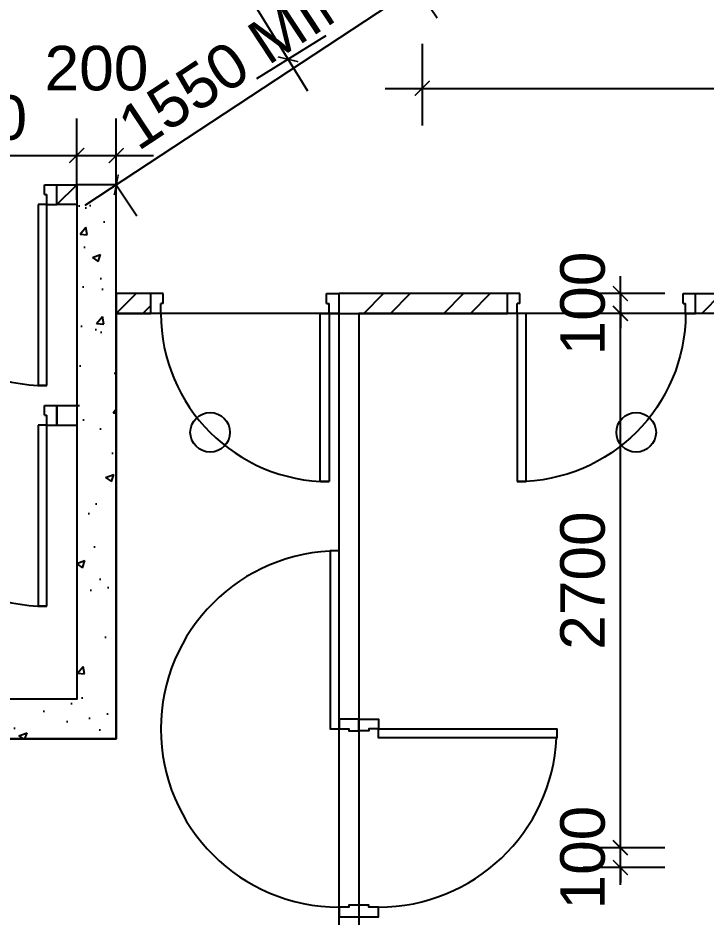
# Model space of a CAD drawing. Header units: millimetres. Extents: x 0 to 69068, y 299 to 37257.
# Drawn here: x 20179 to 23653, y 11872 to 16415 of the extents above; entities that cross this region are included whole.
import ezdxf

# ---------------------------------------------------------------- set-up
doc = ezdxf.new("R2010")
doc.units = ezdxf.units.MM
doc.layers.get('Defpoints').update_dxf_attribs({"color": 8})
for name, color, linetype in [('Door', 8, 'Continuous'), ('Dry Wall', 8, 'Continuous'), ('FSD', 8, 'Continuous'), ('GBP Dim', 8, 'Continuous'), ('hatch', 8, 'Continuous'), ('WALL-NEW', 8, 'Continuous'), ('WALL-STRUCTURE', 8, 'Continuous'), ('zzz-room mix', 8, 'Continuous')]:
    doc.layers.add(name, color=color, linetype=linetype)
doc.styles.add('BH', font='arial.ttf')
doc.dimstyles.new('200 GBP', dxfattribs={"dimscale": 1.5, "dimtxt": 150, "dimasz": 50, "dimexe": 125, "dimexo": 50, "dimgap": 50, "dimtad": 1, "dimdec": 0, "dimzin": 0, "dimdsep": 46, "dimtxsty": 'BH', "dimblk": 'ARCHTICK', "dimcen": 0.09, "dimdle": 125, "dimclrd": 9, "dimclre": 9, "dimclrt": 1, "dimadec": 0, "dimazin": 0, "dimtfac": 1, "dimtdec": 0, "dimtix": 1, "dimtmove": 2, "dimatfit": 3, "dimldrblk": 'ARCHTICK', "dimfxl": 300, "dimfxlon": 1, "dimtolj": 1, "dimtzin": 0, "dimarcsym": 0})

# ---------------------------------------------------------------- blocks, each defined once
blk = doc.blocks.new('DR1CL2')
at = {"layer": 'Door'}
for p, q in [((50, 0), (0, 0)), ((0, 0), (0, -75)), ((50, 0), (50, -50)), ((0, -75), (0, -100)), ((62.5, -50), (50, -50)), ((62.5, -50), (62.5, -100)), ((62.5, -100), (0, -100))]:
    blk.add_line(p, q, dxfattribs=at)
blk = doc.blocks.new('DR1CD')
at = {"layer": 'Door'}
for p, q in [((0, 1), (45, 1)), ((0, 1), (0, 0)), ((45, 0), (45, 1)), ((0, 0), (45, 0))]:
    blk.add_line(p, q, dxfattribs=at)
blk = doc.blocks.new('DR1CM')
at = {"layer": 'Door'}
blk.add_arc((0, 0), 1, 0, 90, dxfattribs=at)
blk = doc.blocks.new('Door 850')
for p, q in [((38290.6, 34986.6), (38290.6, 35836.6)), ((38290.6, 35836.6), (38335.6, 35836.6)), ((38335.6, 35836.6), (38335.6, 34986.6)), ((38240.6, 34986.6), (38240.6, 34911.6)), ((38290.6, 34986.6), (38240.6, 34986.6)), ((38290.6, 34986.6), (38290.6, 34936.6)), ((38335.6, 34986.6), (38290.6, 34986.6)), ((39140.6, 34986.6), (39140.6, 34936.6)), ((39140.6, 34986.6), (39190.6, 34986.6)), ((39190.6, 34986.6), (39190.6, 34911.6)), ((38303.1, 34936.6), (38290.6, 34936.6)), ((38303.1, 34936.6), (38303.1, 34886.6)), ((39128.1, 34936.6), (39140.6, 34936.6)), ((39128.1, 34936.6), (39128.1, 34886.6)), ((38240.6, 34911.6), (38240.6, 34886.6)), ((39190.6, 34911.6), (39190.6, 34886.6)), ((38303.1, 34886.6), (38240.6, 34886.6)), ((39128.1, 34886.6), (39190.6, 34886.6))]:
    blk.add_line(p, q)
blk.add_arc((38290.6, 34986.6), 850, 360, 89.9977)
blk = doc.blocks.new('_ArchTick')
at = {"color": 0, "const_width": 0.1}
blk.add_lwpolyline([(0.5, 0.5), (-0.5, -0.5)], dxfattribs=at)
blk = doc.blocks.new('*D312')
at = {"layer": 'Defpoints', "color": 0, "transparency": 16777216}
for p in [(20799.4, 18931), (22219, 16622.5), (21542.5, 16206.5)]:
    blk.add_point(p, dxfattribs=at)
at = {"layer": 'GBP Dim', "color": 9, "lineweight": -2, "transparency": 16777216}
for p, q in [((20024.7, 18674.8), (21640.7, 16046.8)), ((20314.5, 18632.9), (19963.2, 18416.8)), ((21734.1, 16324.3), (21382.8, 16108.3))]:
    blk.add_line(p, q, dxfattribs=at)
at = {"layer": 'GBP Dim', "color": 9, "lineweight": -2, "transparency": 16777216, "xscale": 75, "yscale": 75, "zscale": 75}
for p, rotation in [((20122.9, 18515), 121.5887666786608), ((21542.5, 16206.5), 301.5887666786608)]:
    blk.add_blockref('_ArchTick', p, dxfattribs=dict(at, rotation=rotation))
at = {"layer": 'GBP Dim', "transparency": 16777216, "insert": (20994.4, 17460.2), "char_height": 225, "attachment_point": 5, "rotation": 301.5888, "style": 'BH'}
blk.add_mtext('\\A1;2710', dxfattribs=at)
blk = doc.blocks.new('*D314')
at = {"layer": 'Defpoints', "color": 0, "transparency": 16777216}
for p in [(22220, 16622.5), (40700, 16622.5), (40700, 16059.7)]:
    blk.add_point(p, dxfattribs=at)
at = {"layer": 'GBP Dim', "color": 9, "lineweight": -2, "transparency": 16777216}
for p, q in [((22220, 16284.7), (22220, 15872.2)), ((40700, 16284.7), (40700, 15872.2)), ((22032.5, 16059.7), (40887.5, 16059.7))]:
    blk.add_line(p, q, dxfattribs=at)
at = {"layer": 'GBP Dim', "color": 9, "lineweight": -2, "transparency": 16777216, "xscale": 75, "yscale": 75, "zscale": 75, "rotation": 180}
blk.add_blockref('_ArchTick', (22220, 16059.7), dxfattribs=at)
at = {"layer": 'GBP Dim', "color": 9, "lineweight": -2, "transparency": 16777216, "xscale": 75, "yscale": 75, "zscale": 75}
blk.add_blockref('_ArchTick', (40700, 16059.7), dxfattribs=at)
at = {"layer": 'GBP Dim', "transparency": 16777216, "insert": (31460, 16249.6), "char_height": 225, "attachment_point": 5, "style": 'BH'}
blk.add_mtext('\\A1;18480', dxfattribs=at)
blk = doc.blocks.new('*D350')
at = {"layer": 'Defpoints', "color": 0, "transparency": 16777216}
for p in [(20475, 15720.5), (19275, 15322.5), (20475, 15322.5)]:
    blk.add_point(p, dxfattribs=at)
at = {"layer": 'GBP Dim', "color": 9, "lineweight": -2, "transparency": 16777216}
for p, q in [((19275, 15495.5), (19275, 15908)), ((20475, 15495.5), (20475, 15908)), ((19087.5, 15720.5), (20662.5, 15720.5))]:
    blk.add_line(p, q, dxfattribs=at)
at = {"layer": 'GBP Dim', "color": 9, "lineweight": -2, "transparency": 16777216, "xscale": 75, "yscale": 75, "zscale": 75, "rotation": 180}
blk.add_blockref('_ArchTick', (19275, 15720.5), dxfattribs=at)
at = {"layer": 'GBP Dim', "color": 9, "lineweight": -2, "transparency": 16777216, "xscale": 75, "yscale": 75, "zscale": 75}
blk.add_blockref('_ArchTick', (20475, 15720.5), dxfattribs=at)
at = {"layer": 'GBP Dim', "transparency": 16777216, "insert": (19875, 15910.4), "char_height": 225, "attachment_point": 5, "style": 'BH'}
blk.add_mtext('\\A1;1200', dxfattribs=at)
blk = doc.blocks.new('*D351')
at = {"layer": 'Defpoints', "color": 0, "transparency": 16777216}
for p in [(20675, 15720.5), (20475, 15322.5), (20675, 15322.5)]:
    blk.add_point(p, dxfattribs=at)
at = {"layer": 'GBP Dim', "color": 9, "lineweight": -2, "transparency": 16777216}
for p, q in [((20475, 15495.5), (20475, 15908)), ((20675, 15495.5), (20675, 15908)), ((20287.5, 15720.5), (20862.5, 15720.5))]:
    blk.add_line(p, q, dxfattribs=at)
at = {"layer": 'GBP Dim', "color": 9, "lineweight": -2, "transparency": 16777216, "xscale": 75, "yscale": 75, "zscale": 75, "rotation": 180}
blk.add_blockref('_ArchTick', (20475, 15720.5), dxfattribs=at)
at = {"layer": 'GBP Dim', "color": 9, "lineweight": -2, "transparency": 16777216, "xscale": 75, "yscale": 75, "zscale": 75}
blk.add_blockref('_ArchTick', (20675, 15720.5), dxfattribs=at)
at = {"layer": 'GBP Dim', "transparency": 16777216, "insert": (20575, 16160.4), "char_height": 225, "attachment_point": 5, "style": 'BH'}
blk.add_mtext('\\A1;200', dxfattribs=at)
blk = doc.blocks.new('*D437')
at = {"layer": 'Defpoints', "color": 0, "transparency": 16777216}
for p in [(22191.7, 16572.5), (22191.7, 16572.5), (20675, 15572.5)]:
    blk.add_point(p, dxfattribs=at)
at = {"layer": 'GBP Dim', "color": 9, "lineweight": -2, "transparency": 16777216}
for p, q in [((20518.5, 15469.3), (22348.2, 16675.7)), ((22191.7, 16572.5), (22294.9, 16415.9)), ((20675, 15572.5), (20778.2, 15415.9))]:
    blk.add_line(p, q, dxfattribs=at)
at = {"layer": 'GBP Dim', "color": 9, "lineweight": -2, "transparency": 16777216, "xscale": 75, "yscale": 75, "zscale": 75}
for p, rotation in [((22191.7, 16572.5), 33.3987007927451), ((20675, 15572.5), 213.3987007927451)]:
    blk.add_blockref('_ArchTick', p, dxfattribs=dict(at, rotation=rotation))
at = {"layer": 'GBP Dim', "transparency": 16777216, "insert": (21328.8, 16231), "char_height": 225, "attachment_point": 5, "rotation": 33.3987, "style": 'BH'}
blk.add_mtext('\\A1;1550 MIN.', dxfattribs=at)
blk = doc.blocks.new('*D425')
at = {"layer": 'Defpoints', "color": 0, "transparency": 16777216}
for p in [(23221, 12222.5), (23650, 12222.5), (23650, 12122.5)]:
    blk.add_point(p, dxfattribs=at)
at = {"layer": 'GBP Dim', "color": 9, "lineweight": -2, "transparency": 16777216}
for p, q in [((23221, 12222.5), (23221, 12297.5)), ((23446, 12222.5), (23033.5, 12222.5)), ((23221, 12122.5), (23221, 12222.5)), ((23446, 12122.5), (23033.5, 12122.5)), ((23221, 12122.5), (23221, 12047.5))]:
    blk.add_line(p, q, dxfattribs=at)
at = {"layer": 'GBP Dim', "color": 9, "lineweight": -2, "transparency": 16777216, "xscale": 75, "yscale": 75, "zscale": 75}
for p, rotation in [((23221, 12222.5), 270), ((23221, 12122.5), 90)]:
    blk.add_blockref('_ArchTick', p, dxfattribs=dict(at, rotation=rotation))
at = {"layer": 'GBP Dim', "transparency": 16777216, "insert": (23031.1, 12172.5), "char_height": 225, "attachment_point": 5, "rotation": 90, "style": 'BH'}
blk.add_mtext('\\A1;100', dxfattribs=at)
blk = doc.blocks.new('*D426')
at = {"layer": 'Defpoints', "color": 0, "transparency": 16777216}
for p in [(23221, 14922.3), (23650, 14922.3), (23650, 12222.5)]:
    blk.add_point(p, dxfattribs=at)
at = {"layer": 'GBP Dim', "color": 9, "lineweight": -2, "transparency": 16777216}
for p, q in [((23221, 12035), (23221, 15109.8)), ((23446, 14922.3), (23033.5, 14922.3)), ((23446, 12222.5), (23033.5, 12222.5))]:
    blk.add_line(p, q, dxfattribs=at)
at = {"layer": 'GBP Dim', "color": 9, "lineweight": -2, "transparency": 16777216, "xscale": 75, "yscale": 75, "zscale": 75}
for p, rotation in [((23221, 14922.3), 90), ((23221, 12222.5), 270)]:
    blk.add_blockref('_ArchTick', p, dxfattribs=dict(at, rotation=rotation))
at = {"layer": 'GBP Dim', "transparency": 16777216, "insert": (23031.1, 13572.4), "char_height": 225, "attachment_point": 5, "rotation": 90, "style": 'BH'}
blk.add_mtext('\\A1;2700', dxfattribs=at)
blk = doc.blocks.new('*D427')
at = {"layer": 'Defpoints', "color": 0, "transparency": 16777216}
for p in [(23600, 15022.5), (23221, 14922.5), (23600, 14922.5)]:
    blk.add_point(p, dxfattribs=at)
at = {"layer": 'GBP Dim', "color": 9, "lineweight": -2, "transparency": 16777216}
for p, q in [((23221, 15022.5), (23221, 15097.5)), ((23446, 15022.5), (23033.5, 15022.5)), ((23221, 15022.5), (23221, 14922.5)), ((23446, 14922.5), (23033.5, 14922.5)), ((23221, 14922.5), (23221, 14847.5))]:
    blk.add_line(p, q, dxfattribs=at)
at = {"layer": 'GBP Dim', "color": 9, "lineweight": -2, "transparency": 16777216, "xscale": 75, "yscale": 75, "zscale": 75}
for p, rotation in [((23221, 15022.5), 270), ((23221, 14922.5), 90)]:
    blk.add_blockref('_ArchTick', p, dxfattribs=dict(at, rotation=rotation))
at = {"layer": 'GBP Dim', "transparency": 16777216, "insert": (23031.1, 14972.5), "char_height": 225, "attachment_point": 5, "rotation": 90, "style": 'BH'}
blk.add_mtext('\\A1;100', dxfattribs=at)

msp = doc.modelspace()

# ---------------------------------------------------------------- hatches: boundary and pattern name
at = {"layer": 'hatch'}
h = msp.add_hatch(dxfattribs=at)
h.set_pattern_fill('AR-CONC', color=256, scale=60, style=0)
h.set_pattern_definition([(50, (-2500, -11527.6), (430.356, -37.651), [45, -495]), (355, (-2500, -11527.6), (-83.251, 451.315), [36, -396]), (100.4515, (-2464.14, -11530.73), (347.105, 413.6642), [38.244, -420.6853]), (46.1842, (-2500, -11407.6), (640.345, -99.311), [67.5, -742.5]), (96.6357, (-2446.64, -11415.87), (560.797, 584.472), [57.366, -631.028]), (351.1842, (-2500, -11407.6), (560.797, 584.472), [54, -594]), (21, (-2440, -11437.6), (358.1444, -241.571), [45, -495]), (326, (-2440, -11437.6), (145.989, 435.09), [36, -396]), (71.4515, (-2410.15, -11457.72), (504.1333, 193.519), [38.244, -420.6853]), (37.50004, (-2500, -11527.59), (7.2958, 199.7363), [0, -391.2, 0, -402, 0, -397.5]), (7.50004, (-2500, -11527.6), (157.8416, 236.6471), [0, -229.2, 0, -382.2, 0, -151.5]), (327.50004, (-2633.8, -11527.59), (320.2935, -13.5327), [0, -150, 0, -468, 0, -621]), (317.5, (-2693.8, -11527.6), (349.9117, 60.0632), [0, -195, 0, -310.8, 0, -441])])
h.paths.add_polyline_path([(14750, 12772.5), (20675, 12772.5), (20675, 15472.5), (20675, 15572.5), (20475, 15572.5), (20475, 15472.5), (20475, 12972.5), (14950, 12972.5), (14950, 15372.5), (19360, 15372.5), (19360, 15572.5), (14750, 15572.5)])
h = msp.add_hatch(dxfattribs=at)
h.set_pattern_fill('ANSI32', color=256, scale=30, style=0)
h.set_pattern_definition([(45, (20375, 15472.48), (-202.06, 202.06), []), (45, (20509.71, 15472.48), (-202.06, 202.06), [])])
h.paths.add_polyline_path([(20375, 15572.5), (20475, 15572.5), (20475, 15472.5), (20375, 15472.5)])
h = msp.add_hatch(dxfattribs=at)
h.set_pattern_fill('ANSI32', color=256, scale=30, style=0)
h.set_pattern_definition([(45, (20675.02, 14922.48), (-202.06, 202.06), []), (45, (20809.72, 14922.48), (-202.06, 202.06), [])])
h.paths.add_polyline_path([(20850, 15022.5), (20675, 15022.5), (20675, 14922.5), (20850, 14922.5)])
h = msp.add_hatch(dxfattribs=at)
h.set_pattern_fill('ANSI32', color=256, scale=30, style=0)
h.set_pattern_definition([(45, (321964.65, -79854.48), (-202.05576, 202.05576), []), (45, (322099.35, -79854.48), (-202.05576, 202.05576), [])])
h.paths.add_polyline_path([(21800, 15022.5), (22650, 15022.5), (22650, 14922.5), (21800, 14922.5)])
h = msp.add_hatch(dxfattribs=at)
h.set_pattern_fill('ANSI32', color=256, scale=600, style=0)
h.set_pattern_definition([(45, (-2500, -11527.6), (-159.099, 159.099), []), (45, (-2393.93, -11527.6), (-159.099, 159.099), [])])
h.paths.add_polyline_path([(25650, 14172.5), (25650, 14272.5), (25850, 14272.5), (25850, 14922.5), (25800, 14922.5), (25800, 15022.5), (26900, 15022.5), (26900, 14922.5), (26850, 14922.5), (26850, 14002.5), (26750, 14002.5), (26750, 14922.5), (25950, 14922.5), (25950, 14172.5)])
h.paths.add_polyline_path([(23600, 15022.5), (25000, 15022.5), (25000, 14922.5), (24950, 14922.5), (24950, 14272.5), (25350, 14272.5), (25350, 14172.6), (24850, 14172.7), (24850, 14922.5), (24000, 14922.5), (24000, 14002.5), (23900, 14002.5), (23900, 14922.5), (23600, 14922.5)])

# ---------------------------------------------------------------- linework, layer by layer
at = {"layer": 'Door'}
for points in [[(21800, 12822.5), (21800, 13722.5), (21755, 13722.5), (21755, 12822.5)], [(22000, 12822.5), (22900, 12822.5), (22900, 12777.5), (22000, 12777.5)]]:
    msp.add_lwpolyline(points, close=True, dxfattribs=at)
for points in [[(21900, 12872.5), (21800, 12872.5), (21800, 12822.5), (21850, 12822.5), (21850, 12812.5), (21900, 12812.5), (21900, 12872.5)], [(21900, 12872.5), (22000, 12872.5), (22000, 12822.5), (21950, 12822.5), (21950, 12812.5), (21900, 12812.5), (21900, 12872.5)], [(21800, 11872.5), (22000, 11872.5), (22000, 11922.5), (21950, 11922.5), (21950, 11932.5), (21850, 11932.5), (21850, 11922.5), (21800, 11922.5), (21800, 11872.5), (22000, 11872.5)]]:
    msp.add_lwpolyline(points, dxfattribs=at)
for centre, start, end in [((21800, 12822.5), 90.0001, 270.0001), ((22000, 12822.5), 270, 357.134)]:
    msp.add_arc(centre, 900, start, end, dxfattribs=at)
at = {"layer": 'Dry Wall'}
msp.add_lwpolyline([(21900, 12872.3), (21800, 12872.3), (21800, 14922.5), (21900, 14922.5)], close=True, dxfattribs=at)
at = {"layer": 'FSD'}
for centre in [(21148.9, 14321.5), (23301, 14321.5)]:
    msp.add_circle(centre, 100, dxfattribs=at)
at = {"layer": 'WALL-NEW'}
for p, q in [((22650, 15022.5), (21800, 15022.5)), ((22650, 14922.5), (22650, 15022.5)), ((21800, 14922.5), (22650, 14922.5))]:
    msp.add_line(p, q, dxfattribs=at)
for points in [[(20375, 15572.5), (20475, 15572.5)], [(20375, 15472.5), (20375, 15572.5)], [(20475, 15572.5), (20475, 15472.5)], [(20475, 15472.5), (20375, 15472.5)], [(20850, 15022.5), (20675, 15022.5), (20675, 14922.5), (20850, 14922.5), (20850, 15022.5)], [(23600, 15022.5), (25000, 15022.5), (25000, 14922.5), (24950, 14922.5), (24950, 14272.5), (25350, 14272.5), (25350, 14172.6), (24850, 14172.7), (24850, 14922.5), (24000, 14922.5), (24000, 13972.5), (23900, 13972.5), (23900, 14922.5), (23600, 14922.5), (23600, 15022.5)], [(20375, 14457.5), (20475, 14457.5)], [(20375, 14457.5), (20375, 14357.5)], [(20375, 14357.5), (20475, 14357.5)]]:
    msp.add_lwpolyline(points, dxfattribs=at)
at = {"layer": 'WALL-STRUCTURE'}
msp.add_lwpolyline([(16600, 10072.5), (16600, 10072.5), (16600, 12772.5), (20675, 12772.5), (20675, 15472.5), (20675, 15572.5), (20475, 15572.5), (20475, 15472.5), (20475, 12972.5), (14950, 12972.5), (14950, 15372.5), (19360, 15372.5), (19360, 15572.5), (14750, 15572.5), (14750, 12772.5), (16400.9, 12772.5), (16400.9, 10072.5), (16600, 10072.5)], dxfattribs=at)
at = {"layer": 'zzz-room mix'}
for points in [[(16600, 8597.4), (21800, 8597.4), (21800, 9672.5), (22300, 9672.4), (22300, 11672.3), (21800, 11672.5), (21800, 14922.5), (20675, 14922.5), (20675, 12772.5), (16600, 12772.5)], [(43550, 9672.5), (43550, 14922.5), (38050, 14922.5), (38050, 14272.5), (36950, 14272.5), (36950, 14922.5), (32050, 14922.5), (32050, 14272.5), (30950, 14272.5), (30950, 14922.5), (25950, 14922.5), (25949.9, 14172.5), (24850, 14172.7), (24850, 14922.5), (21900, 14922.5), (21900, 11772.6), (22400, 11772.6), (22400, 8597.4), (43250, 8597.4), (43250, 9672.5)]]:
    msp.add_lwpolyline(points, close=True, dxfattribs=at)

# ---------------------------------------------------------------- block references
at = {"layer": 'Door', "rotation": 180.0000416214653}
for name, p in [('DR1CL2', (20375, 15472.5)), ('Door 850', (60040.5, 49909.1)), ('DR1CL2', (20375, 14357.5))]:
    msp.add_blockref(name, p, dxfattribs=at)
at = {"layer": 'Door', "xscale": 915.0000000000093, "yscale": 915.0000000000093, "zscale": 915.0000000000093, "rotation": 180.0000416266846}
for p in [(20325, 15472.5), (20325, 14357.5)]:
    msp.add_blockref('DR1CM', p, dxfattribs=at)
at = {"layer": 'Door', "yscale": 915, "rotation": 180.0000416214653}
for p in [(20325, 15472.5), (20325, 14357.5)]:
    msp.add_blockref('DR1CD', p, dxfattribs=at)
at = {"layer": 'Door', "xscale": -1, "rotation": 179.9999583785348}
msp.add_blockref('Door 850', (-15590.5, 49909.1), dxfattribs=at)

# ---------------------------------------------------------------- dimensions: what is measured, and where the dimension line sits
at = {"layer": 'GBP Dim'}
dim = msp.add_aligned_dim(p1=(20799.4, 18931), p2=(22219, 16622.5), distance=-794.2, dimstyle='200 GBP', override={"dimclrt": 256, "dimfxl": 150}, dxfattribs=at)
dim.commit()
dim.dimension.update_dxf_attribs({"geometry": '*D312', "text_midpoint": (20994.4, 17460.2)})
dim = msp.add_aligned_dim(p1=(20675, 15572.5), p2=(22191.7, 16572.5), distance=0, text='1550 MIN.', dimstyle='200 GBP', override={"dimclrt": 256, "dimfxl": 150}, dxfattribs=at)
dim.commit()
dim.dimension.update_dxf_attribs({"geometry": '*D437', "text_midpoint": (21328.8, 16231)})
for base, p1, p2, picture, middle in [((40700, 16059.7), (22220, 16622.5), (40700, 16622.5), '*D314', (31460, 16249.6)), ((20475, 15720.5), (19275, 15322.5), (20475, 15322.5), '*D350', (19875, 15910.4))]:
    dim = msp.add_linear_dim(base=base, p1=p1, p2=p2, dimstyle='200 GBP', override={"dimclrt": 256, "dimfxl": 150}, dxfattribs=at)
    dim.commit()
    dim.dimension.update_dxf_attribs({"geometry": picture, "text_midpoint": middle})
dim = msp.add_linear_dim(base=(20675, 15720.5), p1=(20475, 15322.5), p2=(20675, 15322.5), dimstyle='200 GBP', override={"dimclrt": 256, "dimfxl": 150}, dxfattribs=at)
dim.commit()
dim.dimension.update_dxf_attribs({"geometry": '*D351', "text_midpoint": (20575, 16160.4), "dimtype": 160})
for base, p1, p2, picture, middle in [((23221, 14922.5), (23600, 15022.5), (23600, 14922.5), '*D427', (23031.1, 14972.5)), ((23221, 14922.3), (23650, 12222.5), (23650, 14922.3), '*D426', (23031.1, 13572.4)), ((23221, 12222.5), (23650, 12122.5), (23650, 12222.5), '*D425', (23031.1, 12172.5))]:
    dim = msp.add_linear_dim(base=base, p1=p1, p2=p2, angle=90, dimstyle='200 GBP', override={"dimclrt": 256, "dimfxl": 150}, dxfattribs=at)
    dim.commit()
    dim.dimension.update_dxf_attribs({"geometry": picture, "text_midpoint": middle})

doc.saveas('drawing.dxf')
